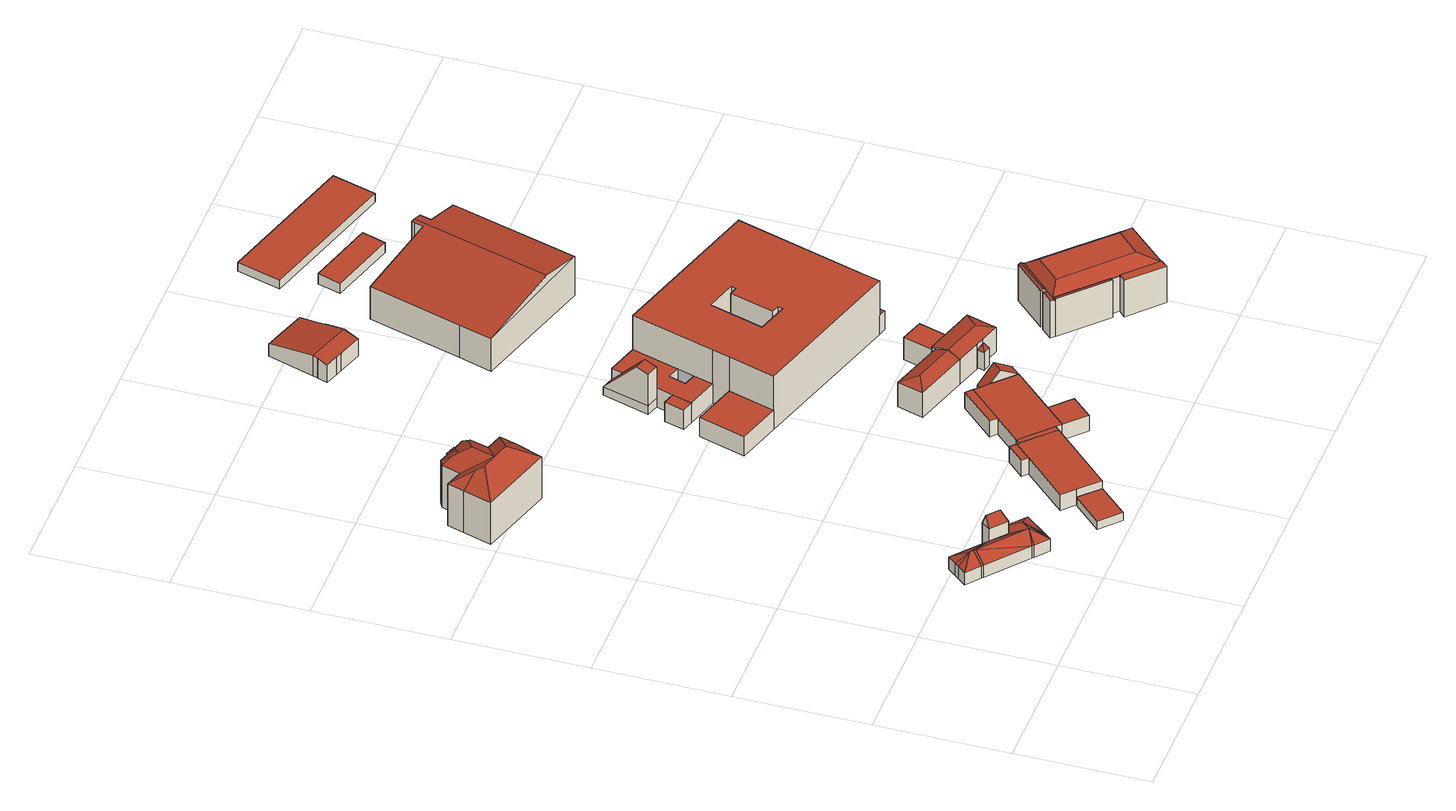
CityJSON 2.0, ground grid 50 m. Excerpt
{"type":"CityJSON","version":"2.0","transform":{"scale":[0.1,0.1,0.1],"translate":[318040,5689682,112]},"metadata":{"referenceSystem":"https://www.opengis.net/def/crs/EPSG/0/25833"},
"CityObjects":{
"building1":{"type":"Building","attributes":{"name":"Universitätsklinikum Leipzig","Dachtyp_tdc":"tdcFreeFormRoof","Gemeindeschluessel":14713000,"Dachneigung":33.48,"QualitaetDacherkennung":32,"Geometrietyp2DReferenz":"3000","function":"31001_3051","roofType":"5000","measuredHeight":8.52},"geometry":[{"type":"MultiSurface","lod":"2","boundaries":[[[0,1,2,3]],[[1,4,5,2]],[[4,6,7,5]],[[6,8,9,7]],[[8,10,11,9]],[[10,12,13,11]],[[12,14,15,13]],[[14,16,17,15]],[[16,18,19,17]],[[18,20,21,19]],[[20,22,23,21]],[[22,24,25,23]],[[24,26,27,25]],[[26,28,29,27]],[[28,0,3,29]],[[30,31,26,24]],[[32,20,18]],[[32,22,20]],[[30,22,32]],[[22,30,24]],[[33,14,12]],[[33,16,14]],[[33,18,16]],[[18,33,32]],[[33,12,10]],[[32,33,10,8]],[[6,32,8]],[[6,30,32]],[[6,31,30]],[[6,34,31]],[[34,6,4]],[[1,34,4]],[[0,34,1]],[[34,0,28]],[[31,34,28,26]],[[3,2,5,7,9,11,13,15,17,19,21,23,25,27,29]]],"semantics":{"surfaces":[{"type":"WallSurface"},{"type":"RoofSurface"},{"type":"GroundSurface"}],"values":[0,0,0,0,0,0,0,0,0,0,0,0,0,0,0,1,1,1,1,1,1,1,1,1,1,1,1,1,1,1,1,1,1,1,1,2]}}]},
"building2":{"type":"Building","attributes":{"name":"Universitätsklinikum Leipzig","Dachtyp_tdc":"tdcFreeFormRoof","Gemeindeschluessel":14713000,"Dachneigung":65.24,"QualitaetDacherkennung":5,"Geometrietyp2DReferenz":"3000","function":"31001_3051","roofType":"5000","measuredHeight":14.83},"geometry":[{"type":"MultiSurface","lod":"2","boundaries":[[[35,36,37,7]],[[36,38,11,37]],[[38,39,9,11]],[[39,35,7,9]],[[40,39,38]],[[41,40,38,36]],[[41,36,35]],[[40,41,35,39]],[[7,37,11,9]]],"semantics":{"surfaces":[{"type":"WallSurface"},{"type":"RoofSurface"},{"type":"GroundSurface"}],"values":[0,0,0,0,1,1,0,1,2]}}]},
"building3":{"type":"Building","attributes":{"name":"Universitätsklinikum Leipzig,Dr.-Georg-Sacke-Schule","Dachtyp_tdc":"tdcFreeFormRoof","Gemeindeschluessel":14713000,"Dachneigung":33.78,"QualitaetDacherkennung":36,"Geometrietyp2DReferenz":"3000","function":"31001_3021","roofType":"5000","measuredHeight":23.92},"geometry":[{"type":"MultiSurface","lod":"2","boundaries":[[[42,43,44,45]],[[43,46,47,44]],[[46,48,49,47]],[[48,50,51,49]],[[50,52,53,51]],[[52,54,55,53]],[[54,56,57,55]],[[56,58,59,57]],[[58,60,61,59]],[[60,62,63,61]],[[62,64,65,63]],[[64,66,67,65]],[[66,68,69,67]],[[68,70,71,69]],[[70,72,73,71]],[[72,42,45,73]],[[74,75,76,77,78,79,72,70]],[[80,81,74,70,68]],[[80,68,66]],[[81,80,66,64]],[[82,75,74,81,64,62]],[[83,82,62,60]],[[83,60,58]],[[76,75,82,83,58,56]],[[84,77,76,56,54]],[[84,54,52]],[[78,77,84,52,50]],[[85,86,78,50,48]],[[85,48,46]],[[86,85,46,43]],[[79,78,86,43,42]],[[79,42,72]],[[45,44,47,49,51,53,55,57,59,61,63,65,67,69,71,73]]],"semantics":{"surfaces":[{"type":"WallSurface"},{"type":"RoofSurface"},{"type":"GroundSurface"}],"values":[0,0,0,0,0,0,0,0,0,0,0,0,0,0,0,0,1,1,1,1,1,1,1,1,1,1,1,1,1,1,1,1,2]}}]},
"building4":{"type":"Building","attributes":{"name":"Universitätsklinikum Leipzig","Gemeindeschluessel":14713000,"Geometrietyp2DReferenz":"3000","function":"31001_3051","roofType":"9999"},"children":["building4-1","building4-2","building4-3","building4-4","building4-5","building4-6","building4-7","building4-8"]},
"building4-1":{"type":"BuildingPart","attributes":{"Dachtyp_tdc":"tdcGableRoof","Dachneigung":50.29,"QualitaetDacherkennung":9,"Geometrietyp2DReferenz":"3000","roofType":"3100","measuredHeight":10.95},"parents":["building4"],"geometry":[{"type":"MultiSurface","lod":"2","boundaries":[[[87,88,89,90]],[[88,91,92,89]],[[91,93,94,92]],[[91,88,95]],[[88,87,96,97,95]],[[93,91,95,97,98]],[[90,89,92,94]],[[87,90,94,93]],[[98,97,96]],[[93,98,96,87]]],"semantics":{"surfaces":[{"type":"WallSurface"},{"type":"RoofSurface"},{"type":"GroundSurface"},{"type":"ClosureSurface"}],"values":[0,0,0,0,1,1,2,3,0,3]}}]},
"building4-2":{"type":"BuildingPart","attributes":{"Dachtyp_tdc":"tdcPolyFlatRoof","Dachneigung":0,"QualitaetDacherkennung":54,"Geometrietyp2DReferenz":"3000","roofType":"1000","measuredHeight":6.7},"parents":["building4"],"geometry":[{"type":"MultiSurface","lod":"2","boundaries":[[[99,100,101,102]],[[100,103,104,101]],[[103,105,106,104]],[[105,103,100,99]],[[102,101,104,106]],[[102,106,105,99]]],"semantics":{"surfaces":[{"type":"WallSurface"},{"type":"RoofSurface"},{"type":"GroundSurface"},{"type":"ClosureSurface"}],"values":[0,0,0,1,2,3]}}]},
"building4-3":{"type":"BuildingPart","attributes":{"Dachtyp_tdc":"tdcPolyFlatRoof","Dachneigung":0,"QualitaetDacherkennung":88,"Geometrietyp2DReferenz":"3000","roofType":"1000","measuredHeight":6.73},"parents":["building4"],"geometry":[{"type":"MultiSurface","lod":"2","boundaries":[[[107,108,109,110]],[[111,112,113,114]],[[115,116,117,118,119]],[[120,107,110,121,122]],[[120,116,115,111,114,108,107]],[[110,109,113,112,119,118,121]],[[114,113,109,108]],[[119,112,111,115]],[[122,117,116,120]],[[122,121,118,117]]],"semantics":{"surfaces":[{"type":"WallSurface"},{"type":"RoofSurface"},{"type":"GroundSurface"},{"type":"ClosureSurface"}],"values":[0,0,0,0,1,2,3,3,0,3]}}]},
"building4-4":{"type":"BuildingPart","attributes":{"Dachtyp_tdc":"tdcPolyFlatRoof","Dachneigung":0,"QualitaetDacherkennung":56,"Geometrietyp2DReferenz":"3000","roofType":"1000","measuredHeight":6.72},"parents":["building4"],"geometry":[{"type":"MultiSurface","lod":"2","boundaries":[[[108,123,124,109]],[[123,125,126,124]],[[125,114,113,126]],[[114,125,123,108]],[[109,124,126,113]],[[109,113,114,108]]],"semantics":{"surfaces":[{"type":"WallSurface"},{"type":"RoofSurface"},{"type":"GroundSurface"},{"type":"ClosureSurface"}],"values":[0,0,0,1,2,3]}}]},
"building4-5":{"type":"BuildingPart","attributes":{"Dachtyp_tdc":"tdcPolyFlatRoof","Dachneigung":0,"QualitaetDacherkennung":73,"Geometrietyp2DReferenz":"3000","roofType":"1000","measuredHeight":6.75},"parents":["building4"],"geometry":[{"type":"MultiSurface","lod":"2","boundaries":[[[127,128,112,111]],[[115,119,129,130]],[[115,130,127,111]],[[112,128,129,119]],[[130,129,128,127]],[[111,112,119,115]]],"semantics":{"surfaces":[{"type":"WallSurface"},{"type":"RoofSurface"},{"type":"GroundSurface"},{"type":"ClosureSurface"}],"values":[0,0,1,2,3,3]}}]},
"building4-6":{"type":"BuildingPart","attributes":{"Dachtyp_tdc":"tdcPolyFlatRoof","Dachneigung":0,"QualitaetDacherkennung":69,"Geometrietyp2DReferenz":"3000","roofType":"1000","measuredHeight":3.44},"parents":["building4"],"geometry":[{"type":"MultiSurface","lod":"2","boundaries":[[[117,131,132,118]],[[131,133,134,132]],[[133,122,121,134]],[[122,133,131,117]],[[118,132,134,121]],[[118,121,122,117]]],"semantics":{"surfaces":[{"type":"WallSurface"},{"type":"RoofSurface"},{"type":"GroundSurface"},{"type":"ClosureSurface"}],"values":[0,0,0,1,2,3]}}]},
"building4-7":{"type":"BuildingPart","attributes":{"Dachtyp_tdc":"tdcPolyFlatRoof","Dachneigung":0,"QualitaetDacherkennung":77,"Geometrietyp2DReferenz":"3000","roofType":"1000","measuredHeight":6.71},"parents":["building4"],"geometry":[{"type":"MultiSurface","lod":"2","boundaries":[[[135,136,137,138]],[[136,139,140,137]],[[139,141,142,140]],[[141,139,136,135]],[[138,137,140,142]],[[138,142,141,135]]],"semantics":{"surfaces":[{"type":"WallSurface"},{"type":"RoofSurface"},{"type":"GroundSurface"},{"type":"ClosureSurface"}],"values":[0,0,0,1,2,3]}}]},
"building4-8":{"type":"BuildingPart","attributes":{"Dachtyp_tdc":"tdcPolyFlatRoof","Dachneigung":0,"QualitaetDacherkennung":87,"Geometrietyp2DReferenz":"3000","roofType":"1000","measuredHeight":6.73},"parents":["building4"],"geometry":[{"type":"MultiSurface","lod":"2","boundaries":[[[127,135,138,128]],[[143,87,90,142,141]],[[144,145,99,102,94,93]],[[146,130,129,106,105]],[[130,146,145,144,98,96,143,141,135,127]],[[128,138,142,90,94,102,106,129]],[[141,142,138,135]],[[93,98,144]],[[87,143,96]],[[93,94,90,87]],[[93,87,96,98]],[[105,99,145,146]],[[105,106,102,99]],[[128,129,130,127]]],"semantics":{"surfaces":[{"type":"WallSurface"},{"type":"RoofSurface"},{"type":"GroundSurface"},{"type":"ClosureSurface"}],"values":[0,0,0,0,1,2,3,0,0,3,3,0,3,3]}}]},
"building5":{"type":"Building","attributes":{"name":"Universitätsklinikum Leipzig","Gemeindeschluessel":14713000,"Geometrietyp2DReferenz":"3000","function":"31001_3051","roofType":"9999"},"children":["building5-1","building5-2","building5-3"]},
"building5-1":{"type":"BuildingPart","attributes":{"Dachtyp_tdc":"tdcPolyFlatRoof","Dachneigung":0,"QualitaetDacherkennung":69,"Geometrietyp2DReferenz":"3000","roofType":"1000","measuredHeight":9.47},"parents":["building5"],"geometry":[{"type":"MultiSurface","lod":"2","boundaries":[[[147,148,149,150]],[[148,151,152,149]],[[151,153,154,152]],[[153,151,148,147]],[[150,149,152,154]],[[150,154,153,147]]],"semantics":{"surfaces":[{"type":"WallSurface"},{"type":"RoofSurface"},{"type":"GroundSurface"},{"type":"ClosureSurface"}],"values":[0,0,0,1,2,3]}}]},
"building5-2":{"type":"BuildingPart","attributes":{"Dachtyp_tdc":"tdcHipAndGableRoof","Dachneigung":14.79,"QualitaetDacherkennung":64,"Geometrietyp2DReferenz":"3000","roofType":"5000","measuredHeight":12.37},"parents":["building5"],"geometry":[{"type":"MultiSurface","lod":"2","boundaries":[[[155,156,157,154,153]],[[156,158,159,157]],[[158,160,161,159]],[[160,162,163,161]],[[162,164,165,163]],[[166,147,150,167,168]],[[158,156,169]],[[156,170,171,172,173,174,169]],[[175,176,158,169,174,177]],[[158,176,160]],[[160,176,175,162]],[[162,175,177,164]],[[168,172,171,166]],[[166,171,170,155]],[[155,170,156]],[[154,157,159,161,163,165,167,150]],[[178,179,168]],[[167,165,164,178,168]],[[153,147,166,155]],[[153,154,150,147]],[[164,177,178]],[[179,173,172,168]],[[177,174,173,179,178]]],"semantics":{"surfaces":[{"type":"WallSurface"},{"type":"RoofSurface"},{"type":"GroundSurface"},{"type":"ClosureSurface"}],"values":[0,0,0,0,0,0,1,1,1,0,0,0,0,0,0,2,0,3,0,3,0,0,3]}}]},
"building5-3":{"type":"BuildingPart","attributes":{"Dachtyp_tdc":"tdcHipAndGableRoof","Dachneigung":21.15,"QualitaetDacherkennung":83,"Geometrietyp2DReferenz":"3000","roofType":"5000","measuredHeight":12.46},"parents":["building5"],"geometry":[{"type":"MultiSurface","lod":"2","boundaries":[[[177,180,181,165,164]],[[180,182,183,181]],[[182,168,167,183]],[[182,180,184]],[[180,177,185,184]],[[168,182,184,185,173,179]],[[165,181,183,167]],[[164,178,177]],[[165,167,168,178,164]],[[185,177,174,173]],[[179,178,168]],[[174,177,178,179,173]]],"semantics":{"surfaces":[{"type":"WallSurface"},{"type":"RoofSurface"},{"type":"GroundSurface"},{"type":"ClosureSurface"}],"values":[0,0,0,1,1,1,2,0,3,0,0,3]}}]},
"building6":{"type":"Building","attributes":{"name":"Universitätsklinikum Leipzig","Dachtyp_tdc":"tdcFreeFormRoof","Gemeindeschluessel":14713000,"Dachneigung":60.21,"QualitaetDacherkennung":18,"Geometrietyp2DReferenz":"3000","function":"31001_3051","roofType":"5000","measuredHeight":9.97},"geometry":[{"type":"MultiSurface","lod":"2","boundaries":[[[186,187,188,189]],[[187,190,191,188]],[[190,192,193,191]],[[192,186,189,193]],[[194,192,190]],[[195,194,190,187]],[[195,187,186]],[[194,195,186,192]],[[189,188,191,193]]],"semantics":{"surfaces":[{"type":"WallSurface"},{"type":"RoofSurface"},{"type":"GroundSurface"}],"values":[0,0,0,0,1,1,1,1,2]}}]},
"building7":{"type":"Building","attributes":{"name":"Universitätsklinikum Leipzig","Gemeindeschluessel":14713000,"Geometrietyp2DReferenz":"3000","function":"31001_3051","roofType":"9999"},"children":["building7-1","building7-2","building7-3","building7-4","building7-5","building7-6"]},
"building7-1":{"type":"BuildingPart","attributes":{"Dachtyp_tdc":"tdcPolyFlatRoof","Dachneigung":0,"QualitaetDacherkennung":47,"Geometrietyp2DReferenz":"3000","roofType":"1000","measuredHeight":8.11},"parents":["building7"],"geometry":[{"type":"MultiSurface","lod":"2","boundaries":[[[196,197,198,199]],[[197,200,201,198]],[[200,202,203,201]],[[202,200,197,196]],[[199,198,201,203]],[[199,203,202,196]]],"semantics":{"surfaces":[{"type":"WallSurface"},{"type":"RoofSurface"},{"type":"GroundSurface"},{"type":"ClosureSurface"}],"values":[0,0,0,1,2,3]}}]},
"building7-2":{"type":"BuildingPart","attributes":{"Dachtyp_tdc":"tdcPolyFlatRoof","Dachneigung":0,"QualitaetDacherkennung":61,"Geometrietyp2DReferenz":"3000","roofType":"1000","measuredHeight":8.28},"parents":["building7"],"geometry":[{"type":"MultiSurface","lod":"2","boundaries":[[[204,205,206,207]],[[205,208,209,206]],[[210,204,207,211]],[[210,208,205,204]],[[207,206,209,211]],[[211,209,208,210]]],"semantics":{"surfaces":[{"type":"WallSurface"},{"type":"RoofSurface"},{"type":"GroundSurface"},{"type":"ClosureSurface"}],"values":[0,0,0,1,2,3]}}]},
"building7-3":{"type":"BuildingPart","attributes":{"Dachtyp_tdc":"tdcPolyFlatRoof","Dachneigung":0,"QualitaetDacherkennung":67,"Geometrietyp2DReferenz":"3000","roofType":"1000","measuredHeight":8.3},"parents":["building7"],"geometry":[{"type":"MultiSurface","lod":"2","boundaries":[[[212,213,214,215]],[[216,217,218,219,220]],[[221,222,223,224]],[[222,225,226,223]],[[227,221,224,228]],[[229,230,231,232,233]],[[230,229,234,217,216,213,212,225,227],[221,227,225,222]],[[215,214,220,219,232,231,228,226],[224,223,226,228]],[[220,214,213,216]],[[225,227,228,226]],[[233,234,229]],[[233,232,219,218]],[[233,218,217,234]],[[215,226,225,212]],[[228,231,230,227]]],"semantics":{"surfaces":[{"type":"WallSurface"},{"type":"RoofSurface"},{"type":"GroundSurface"},{"type":"ClosureSurface"}],"values":[0,0,0,0,0,0,1,2,3,3,0,3,3,3,3]}}]},
"building7-4":{"type":"BuildingPart","attributes":{"Dachtyp_tdc":"tdcPolyFlatRoof","Dachneigung":0,"QualitaetDacherkennung":49,"Geometrietyp2DReferenz":"3000","roofType":"1000","measuredHeight":22.98},"parents":["building7"],"geometry":[{"type":"MultiSurface","lod":"2","boundaries":[[[235,236,210,211,203,202]],[[237,238,239,240]],[[238,241,242,239]],[[241,243,244,242]],[[243,245,246,244]],[[245,247,248,246]],[[247,249,250,248]],[[249,251,252,250]],[[251,237,240,252]],[[253,254,212,215,209,208]],[[255,256,257,231,230]],[[256,258,196,199,257]],[[256,255,254,253,236,235,258],[237,251,249,247,245,243,241,238]],[[199,203,211,209,215,226,228,231,257],[240,239,242,244,246,248,250,252]],[[202,196,258,235]],[[202,203,199,196]],[[208,210,236,253]],[[208,209,211,210]],[[230,227,225,212,254,255]],[[228,226,225,227]],[[215,212,225,226]],[[228,227,230,231]]],"semantics":{"surfaces":[{"type":"WallSurface"},{"type":"RoofSurface"},{"type":"GroundSurface"},{"type":"ClosureSurface"}],"values":[0,0,0,0,0,0,0,0,0,0,0,0,1,2,0,3,0,3,0,3,3,3]}}]},
"building7-5":{"type":"BuildingPart","attributes":{"Dachtyp_tdc":"tdcPolyFlatRoof","Dachneigung":0,"QualitaetDacherkennung":77,"Geometrietyp2DReferenz":"3000","roofType":"1000","measuredHeight":8.33},"parents":["building7"],"geometry":[{"type":"MultiSurface","lod":"2","boundaries":[[[259,260,214,213]],[[259,261,262,260]],[[261,216,220,262]],[[216,261,259,213]],[[214,260,262,220]],[[213,214,220,216]]],"semantics":{"surfaces":[{"type":"WallSurface"},{"type":"RoofSurface"},{"type":"GroundSurface"},{"type":"ClosureSurface"}],"values":[0,0,0,1,2,3]}}]},
"building7-6":{"type":"BuildingPart","attributes":{"Dachtyp_tdc":"tdcGableRoof","Dachneigung":47.37,"QualitaetDacherkennung":4,"Geometrietyp2DReferenz":"3000","roofType":"3100","measuredHeight":18.51},"parents":["building7"],"geometry":[{"type":"MultiSurface","lod":"2","boundaries":[[[218,263,264,219]],[[263,265,266,264]],[[265,233,232,266]],[[265,267,268,234,233]],[[268,267,269,270]],[[218,217,270,269,263]],[[263,269,267,265]],[[232,219,264,266]],[[219,232,233,218]],[[268,270,217,234]],[[234,217,218,233]]],"semantics":{"surfaces":[{"type":"WallSurface"},{"type":"RoofSurface"},{"type":"GroundSurface"},{"type":"ClosureSurface"}],"values":[0,0,0,1,1,0,0,2,3,0,3]}}]},
"building8":{"type":"Building","attributes":{"name":"Universitätsklinikum Leipzig","Dachtyp_tdc":"tdcFreeFormRoof","Gemeindeschluessel":14713000,"Dachneigung":10.57,"QualitaetDacherkennung":16,"Geometrietyp2DReferenz":"3000","function":"31001_3051","roofType":"5000","measuredHeight":8.79},"geometry":[{"type":"MultiSurface","lod":"2","boundaries":[[[271,272,273,274]],[[272,275,276,273]],[[275,277,278,276]],[[277,279,280,278]],[[279,281,282,280]],[[281,283,284,282]],[[283,285,286,284]],[[285,287,288,286]],[[287,289,290,288]],[[289,291,292,290]],[[291,293,294,292]],[[293,295,296,294]],[[295,297,298,296]],[[297,271,274,298]],[[293,291,289,287,285,283,281,279]],[[279,277,275,272,271,297,295,293]],[[274,273,276,278,280,282,284,286,288,290,292,294,296,298]]],"semantics":{"surfaces":[{"type":"WallSurface"},{"type":"RoofSurface"},{"type":"GroundSurface"}],"values":[0,0,0,0,0,0,0,0,0,0,0,0,0,0,1,1,2]}}]},
"building9":{"type":"Building","attributes":{"name":"Universitätsklinikum Leipzig","Dachtyp_tdc":"tdcFreeFormRoof","Gemeindeschluessel":14713000,"Dachneigung":10.02,"QualitaetDacherkennung":4,"Geometrietyp2DReferenz":"3000","function":"31001_3051","roofType":"5000","measuredHeight":19.86},"geometry":[{"type":"MultiSurface","lod":"2","boundaries":[[[299,300,301,302]],[[300,303,304,301]],[[303,305,306,304]],[[305,307,308,306]],[[307,309,310,308]],[[309,311,312,310]],[[311,313,314,312]],[[313,315,316,314]],[[315,317,318,316]],[[317,299,302,318]],[[319,305,303,300,299,317,315,320]],[[309,307,319,320,313,311]],[[307,305,319]],[[315,313,320]],[[302,301,304,306,308,310,312,314,316,318]]],"semantics":{"surfaces":[{"type":"WallSurface"},{"type":"RoofSurface"},{"type":"GroundSurface"}],"values":[0,0,0,0,0,0,0,0,0,0,1,1,0,0,2]}}]},
"building10":{"type":"Building","attributes":{"name":"Universitätsklinikum Leipzig","Gemeindeschluessel":14713000,"Geometrietyp2DReferenz":"3000","function":"31001_3051","roofType":"9999"},"children":["building10-1","building10-2","building10-3","building10-4","building10-5","building10-6","building10-7"]},
"building10-1":{"type":"BuildingPart","attributes":{"Dachtyp_tdc":"tdcPolyFlatRoof","Dachneigung":0,"QualitaetDacherkennung":71,"Geometrietyp2DReferenz":"3000","roofType":"1000","measuredHeight":4.04},"parents":["building10"],"geometry":[{"type":"MultiSurface","lod":"2","boundaries":[[[321,322,323,324]],[[322,325,326,323]],[[325,327,328,326]],[[327,329,330,328]],[[331,332,333,334]],[[331,329,327,325,322,321,332]],[[333,324,323,326,328,330,334]],[[324,333,332,321]],[[334,330,329,331]]],"semantics":{"surfaces":[{"type":"WallSurface"},{"type":"RoofSurface"},{"type":"GroundSurface"},{"type":"ClosureSurface"}],"values":[0,0,0,0,0,1,2,3,3]}}]},
"building10-2":{"type":"BuildingPart","attributes":{"Dachtyp_tdc":"tdcFreeFormRoof","Dachneigung":32.31,"QualitaetDacherkennung":10,"Geometrietyp2DReferenz":"3000","roofType":"5000","measuredHeight":16.19},"parents":["building10"],"geometry":[{"type":"MultiSurface","lod":"2","boundaries":[[[335,336,337,338,339,340]],[[336,341,342,337]],[[341,343,344,345,346,342]],[[347,343,341]],[[348,347,341,336]],[[348,336,335]],[[347,348,335,343]],[[338,337,342,346]],[[340,344,343,335]],[[339,338,346,345]],[[339,345,344,340]]],"semantics":{"surfaces":[{"type":"WallSurface"},{"type":"RoofSurface"},{"type":"GroundSurface"},{"type":"ClosureSurface"}],"values":[0,0,0,0,1,0,1,2,0,3,3]}}]},
"building10-3":{"type":"BuildingPart","attributes":{"Dachtyp_tdc":"tdcPolyFlatRoof","Dachneigung":22.74,"QualitaetDacherkennung":33,"Geometrietyp2DReferenz":"3000","roofType":"2100","measuredHeight":16.22},"parents":["building10"],"geometry":[{"type":"MultiSurface","lod":"2","boundaries":[[[349,350,351,352,353,354]],[[350,355,356,357,351]],[[350,349,358,355]],[[357,359,352,351]],[[358,360,356,355]],[[360,361,359,357,356]],[[349,354,360,358]],[[353,352,359,361]],[[353,361,360,354]]],"semantics":{"surfaces":[{"type":"WallSurface"},{"type":"RoofSurface"},{"type":"GroundSurface"},{"type":"ClosureSurface"}],"values":[0,0,1,2,0,3,0,3,3]}}]},
"building10-4":{"type":"BuildingPart","attributes":{"Dachtyp_tdc":"tdcFreeFormRoof","Dachneigung":26.61,"QualitaetDacherkennung":53,"Geometrietyp2DReferenz":"3000","roofType":"5000","measuredHeight":4.32},"parents":["building10"],"geometry":[{"type":"MultiSurface","lod":"2","boundaries":[[[362,363,364,333,332]],[[363,365,366,364]],[[365,367,321,324,366]],[[368,367,365]],[[369,368,365,363]],[[369,363,362]],[[368,369,362,367]],[[333,364,366,324]],[[332,321,367,362]],[[332,333,324,321]]],"semantics":{"surfaces":[{"type":"WallSurface"},{"type":"RoofSurface"},{"type":"GroundSurface"},{"type":"ClosureSurface"}],"values":[0,0,0,1,1,1,1,2,0,3]}}]},
"building10-5":{"type":"BuildingPart","attributes":{"Dachtyp_tdc":"tdcPolyFlatRoof","Dachneigung":25.95,"QualitaetDacherkennung":25,"Geometrietyp2DReferenz":"3000","roofType":"2100","measuredHeight":16.34},"parents":["building10"],"geometry":[{"type":"MultiSurface","lod":"2","boundaries":[[[370,371,372,373,374]],[[356,375,376,357]],[[375,370,374,376]],[[375,356,360,371,370]],[[374,373,359,357,376]],[[357,359,361,360,356]],[[361,359,373,372]],[[360,361,372,371]]],"semantics":{"surfaces":[{"type":"WallSurface"},{"type":"RoofSurface"},{"type":"GroundSurface"},{"type":"ClosureSurface"}],"values":[0,0,0,1,2,3,3,3]}}]},
"building10-6":{"type":"BuildingPart","attributes":{"Dachtyp_tdc":"tdcCutTentRoof","Dachneigung":0.047,"QualitaetDacherkennung":39,"Geometrietyp2DReferenz":"3000","roofType":"9999","measuredHeight":18.84},"parents":["building10"],"geometry":[{"type":"MultiSurface","lod":"2","boundaries":[[[372,339,338,373]],[[345,377,331,334,346]],[[378,379,380,330,329]],[[379,381,382,380]],[[381,383,384,382]],[[385,353,352,386]],[[344,340,371,360,387,388]],[[389,344,388,390,381,391,392]],[[383,381,390,393]],[[360,354,394,383,393,387]],[[393,390,388,387]],[[385,394,354,353]],[[345,344,389,377]],[[377,389,392,378]],[[372,371,340,339]],[[378,392,391,379]],[[379,391,381]],[[373,338,346,334,330,380,382,384,386,352,359]],[[346,338,339,345]],[[329,331,377,378]],[[329,330,334,331]],[[386,384,383,385]],[[359,352,353,361]],[[359,361,372,373]],[[394,385,383]],[[361,360,371,372]],[[353,354,360,361]],[[339,340,344,345]]],"semantics":{"surfaces":[{"type":"WallSurface"},{"type":"RoofSurface"},{"type":"GroundSurface"},{"type":"ClosureSurface"}],"values":[0,0,0,0,0,0,1,1,1,1,1,0,0,0,0,0,0,2,3,0,3,3,3,3,3,3,3,3]}}]},
"building10-7":{"type":"BuildingPart","attributes":{"Dachtyp_tdc":"tdcPolyFlatRoof","Dachneigung":0,"QualitaetDacherkennung":46,"Geometrietyp2DReferenz":"3000","roofType":"1000","measuredHeight":15.62},"parents":["building10"],"geometry":[{"type":"MultiSurface","lod":"2","boundaries":[[[395,396,397,398]],[[396,399,394,385,386,397]],[[400,395,398,384,383]],[[400,399,396,395]],[[398,397,386,384]],[[383,394,399,400]],[[383,384,386,385]],[[383,385,394]]],"semantics":{"surfaces":[{"type":"WallSurface"},{"type":"RoofSurface"},{"type":"GroundSurface"},{"type":"ClosureSurface"}],"values":[0,0,0,1,2,0,3,3]}}]},
"building11":{"type":"Building","attributes":{"name":"Universitätsklinikum Leipzig","Dachtyp_tdc":"tdcPolyFlatRoof","Gemeindeschluessel":14713000,"Dachneigung":2.98,"QualitaetDacherkennung":87,"Geometrietyp2DReferenz":"3000","function":"31001_3051","roofType":"2100","measuredHeight":4.62},"geometry":[{"type":"MultiSurface","lod":"2","boundaries":[[[401,402,403,404]],[[402,405,406,403]],[[405,407,408,406]],[[407,401,404,408]],[[407,405,402,401]],[[404,403,406,408]]],"semantics":{"surfaces":[{"type":"WallSurface"},{"type":"RoofSurface"},{"type":"GroundSurface"}],"values":[0,0,0,0,1,2]}}]},
"building12":{"type":"Building","attributes":{"name":"Universitätsklinikum Leipzig","Dachtyp_tdc":"tdcPolyFlatRoof","Gemeindeschluessel":14713000,"Dachneigung":0,"QualitaetDacherkennung":86,"Geometrietyp2DReferenz":"3000","function":"31001_3051","roofType":"1000","measuredHeight":3.63},"geometry":[{"type":"MultiSurface","lod":"2","boundaries":[[[409,410,411,412]],[[410,413,414,411]],[[413,415,416,414]],[[415,409,412,416]],[[415,413,410,409]],[[412,411,414,416]]],"semantics":{"surfaces":[{"type":"WallSurface"},{"type":"RoofSurface"},{"type":"GroundSurface"}],"values":[0,0,0,0,1,2]}}]}
},
"vertices":[
[276,445,117],[288,459,117],[288,459,65],[276,445,65],[315,491,117],[315,491,65],[440,388,117],[440,388,65],[500,339,117],[500,339,65],[527,371,117],[527,371,65],[605,305,117],[605,305,65],[538,223,117],[538,223,65],[530,214,117],[530,214,65],[515,195,117],[515,195,65],[465,236,117],[465,236,65],[459,241,117],[459,241,65],[308,365,117],[308,365,65],[303,370,117],[303,370,65],[250,413,117],[250,413,65],[340,404,150],[335,409,150],[507,267,151],[534,299,151],[322,420,150],
[440,388,168],[466,421,168],[466,421,65],[527,371,168],[500,339,168],[498,368,213],[453,405,214],
[166,2252,213],[209,2239,213],[209,2239,33],[166,2252,33],[210,2244,213],[210,2244,33],[249,2232,213],[249,2232,33],[247,2228,213],[247,2228,33],[290,2215,213],[290,2215,33],[305,2191,213],[305,2191,33],[284,2121,213],[284,2121,33],[351,2101,213],[351,2101,33],[333,2040,213],[333,2040,33],[291,1932,213],[291,1932,33],[1,2019,213],[1,2019,33],[35,2127,213],[35,2127,33],[53,2189,213],[53,2189,33],[121,2169,213],[121,2169,33],[142,2239,213],[142,2239,33],[180,2058,272],[181,2059,273],[178,2064,269],[204,2152,269],[182,2193,248],[170,2216,235],[97,2108,256],[113,2078,272],[237,2042,273],[274,2060,254],[269,2186,235],[224,2219,226],[222,2214,226],
[1215,658,101],[1250,695,101],[1250,695,67],[1215,658,67],[1347,602,133],[1347,602,67],[1312,566,133],[1312,566,67],[1296,651,177],[1236,639,135],[1261,614,177],[1310,568,135],
[1170,418,134],[1245,347,134],[1245,347,67],[1170,418,67],[1172,270,134],[1172,270,67],[1097,342,134],[1097,342,67],
[731,230,135],[888,393,135],[888,393,67],[731,230,67],[955,449,135],[955,449,67],[948,456,67],[948,456,135],[1065,344,135],[848,118,135],[848,118,102],[848,118,67],[1065,344,67],[776,187,135],[776,187,67],[776,187,102],
[867,413,135],[867,413,67],[928,476,135],[928,476,67],
[969,464,135],[969,464,67],[1079,359,67],[1079,359,135],
[745,10,102],[745,10,67],[673,79,102],[673,79,67],
[1060,559,135],[1038,581,135],[1038,581,67],[1060,559,67],[1161,710,135],[1161,710,67],[1184,688,135],[1184,688,67],
[1215,658,135],[1312,566,135],[1170,418,135],[1097,342,135],
[1323,880,155],[1356,990,155],[1356,990,60],[1323,880,60],[1445,963,155],[1445,963,60],[1413,854,155],[1413,854,60],
[1413,854,165],[1527,820,165],[1527,820,60],[1493,705,165],[1493,705,60],[1416,728,165],[1416,728,60],[1384,738,165],[1384,738,60],[1289,767,165],[1289,767,60],[1323,880,165],[1319,865,60],[1319,865,165],[1459,767,184],[1413,854,166],[1323,880,166],[1319,865,170],[1306,824,181],[1303,814,184],[1384,738,166],[1416,728,166],[1289,767,166],[1299,802,165],[1318,863,165],
[1076,831,166],[1076,831,60],[1106,930,165],[1106,930,60],[1141,864,185],[1303,815,185],
[1376,711,142],[1384,738,142],[1384,738,66],[1376,711,66],[1416,728,142],[1416,728,66],[1408,702,142],[1408,702,66],[1399,719,166],[1393,721,166],
[1519,1193,110],[1549,1184,110],[1549,1184,29],[1519,1193,29],[1528,1113,110],[1528,1113,29],[1498,1122,110],[1498,1122,29],
[728,1353,112],[781,1530,112],[781,1530,29],[728,1353,29],[948,1479,112],[948,1479,29],[895,1303,112],[895,1303,29],
[967,1543,112],[847,1579,112],[847,1579,29],[967,1543,29],[870,1654,112],[889,1718,112],[889,1718,65],[889,1718,29],[870,1654,29],[962,1695,112],[942,1632,112],[942,1632,29],[962,1695,29],[989,1618,112],[989,1618,29],[1008,1681,112],[1008,1681,29],[942,1895,112],[1062,1859,112],[1062,1859,29],[942,1895,29],[942,1895,65],[929,1854,112],
[1498,1122,259],[895,1303,259],[1137,1423,259],[1254,1388,259],[1254,1388,29],[1137,1423,29],[1259,1406,259],[1259,1406,29],[1229,1415,259],[1229,1415,29],[1279,1581,259],[1279,1581,29],[1309,1572,259],[1309,1572,29],[1314,1590,259],[1314,1590,29],[1198,1624,259],[1198,1624,29],[948,1479,259],[967,1543,259],[1062,1859,259],[1665,1678,259],[1665,1678,29],[1519,1193,259],
[800,1593,112],[800,1593,29],[823,1668,112],[823,1668,29],
[842,1732,65],[842,1732,29],[895,1909,65],[895,1909,29],[855,1778,214],[902,1764,214],[842,1732,202],[889,1718,202],
[750,2813,78],[702,2829,77],[702,2829,4],[750,2813,4],[713,2865,87],[713,2865,4],[714,2867,88],[714,2867,4],[720,2885,92],[720,2885,4],[776,3061,58],[776,3061,4],[782,3058,58],[782,3058,4],[818,3047,58],[818,3047,4],[944,3006,58],[944,3006,4],[911,2904,78],[911,2904,4],[913,2904,78],[913,2904,4],[889,2830,92],[889,2830,4],[871,2774,77],[871,2774,4],[778,2804,78],[778,2804,4],
[1071,2796,146],[1371,2706,202],[1371,2706,6],[1071,2796,6],[1380,2738,202],[1380,2738,6],[1384,2750,202],[1384,2750,6],[1432,2736,198],[1432,2736,6],[1419,2693,198],[1419,2693,6],[1547,2655,174],[1547,2655,6],[1407,2177,174],[1407,2177,6],[928,2319,146],[928,2319,6],[965,2443,146],[965,2443,6],[1398,2746,204],[1244,2225,204],
[1993,633,107],[2005,645,107],[2005,645,67],[1993,633,67],[2048,604,107],[2048,604,67],[2046,602,107],[2046,602,67],[1972,524,107],[1972,524,67],[1928,565,107],[1939,576,107],[1939,576,67],[1928,565,67],
[1673,587,223],[1659,601,223],[1659,601,67],[1673,587,67],[1673,587,218],[1673,587,221],[1771,717,223],[1771,717,67],[1785,703,223],[1785,703,221],[1785,703,218],[1785,703,67],[1778,710,229],[1666,594,229],
[1797,399,221],[1784,385,229],[1784,385,67],[1797,399,67],[1797,399,218],[1797,399,219],[1625,537,229],[1625,537,221],[1625,537,67],[1638,551,222],[1638,551,67],[1638,551,221],[1638,551,218],
[1939,576,108],[1932,582,108],[1932,582,67],[1987,639,108],[1987,639,67],[1993,633,108],[1987,633,110],[1939,583,110],
[1649,591,230],[1663,577,221],[1663,577,218],[1663,577,67],[1649,591,67],[1611,551,230],[1611,551,67],
[1928,565,218],[1972,524,218],[1971,524,218],[1971,524,67],[2086,414,218],[2086,414,67],[1941,262,218],[1941,262,67],[1823,374,218],[1823,374,67],[1696,557,255],[1781,646,255],[1928,565,220],[2002,430,255],[1971,524,219],[1972,524,219],[1921,347,255],[1823,374,219],
[1917,236,223],[1799,349,223],[1799,349,67],[1917,236,67],[1823,374,223],[1941,262,223],
[1173,2936,47],[1198,3023,51],[1198,3023,5],[1173,2936,5],[1457,2949,51],[1457,2949,5],[1432,2861,47],[1432,2861,5],
[1134,3139,41],[1183,3304,41],[1183,3304,5],[1134,3139,5],[1731,3143,41],[1731,3143,5],[1683,2978,41],[1683,2978,5]
]}
